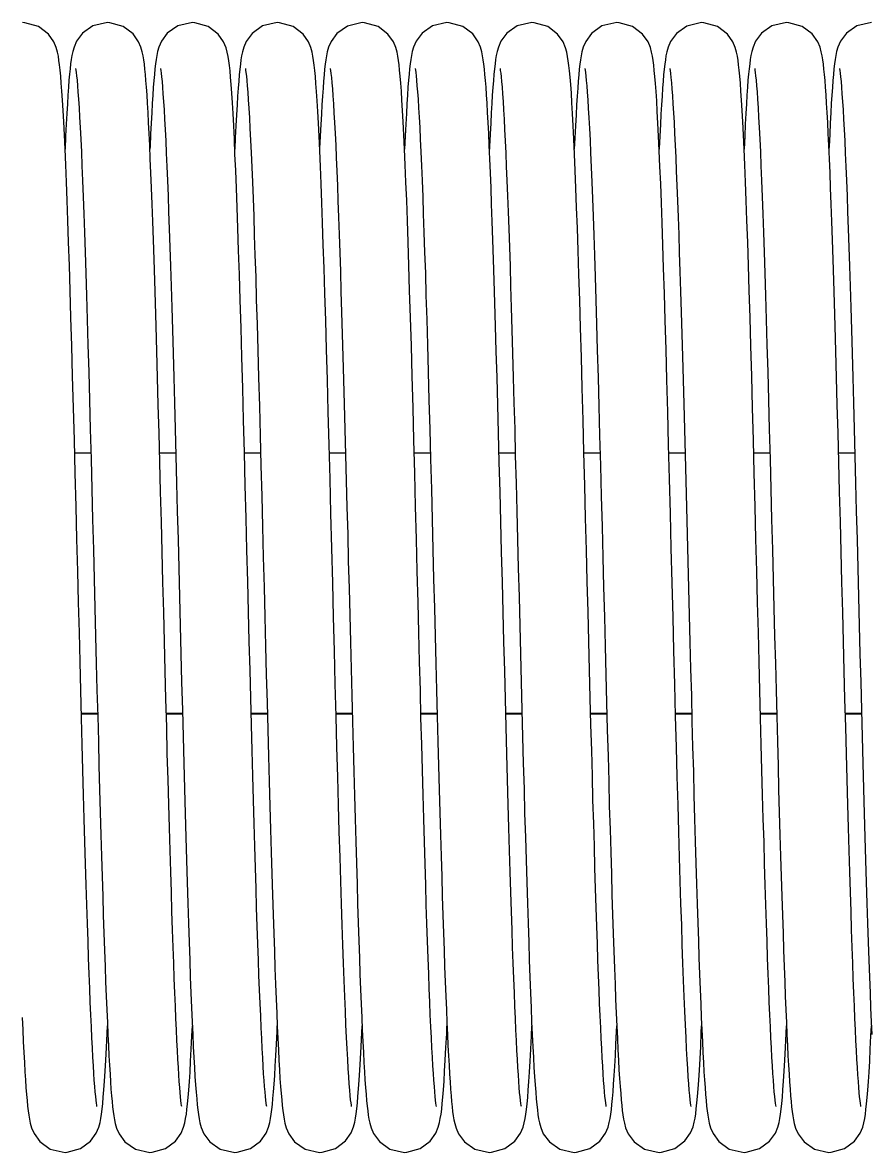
# Model space of a CAD drawing. Header units: millimetres. Extents: x 21899 to 38731, y -5425 to 3612.
# Drawn here: x 31628.3 to 31708.3, y 3128.8 to 3235.3 of the extents above; entities that cross this region are included whole.
import ezdxf

# ---------------------------------------------------------------- set-up
doc = ezdxf.new("R2010")
doc.units = ezdxf.units.MM

msp = doc.modelspace()

# ---------------------------------------------------------------- linework, layer by layer
at = {"color": 7, "linetype": 'Continuous'}
for p, q in [((31633.25, 3194.69), (31634.78, 3194.69)), ((31641.25, 3194.69), (31642.78, 3194.69)), ((31649.25, 3194.69), (31650.78, 3194.69)), ((31657.25, 3194.69), (31658.78, 3194.69)), ((31665.25, 3194.69), (31666.78, 3194.69)), ((31673.25, 3194.69), (31674.78, 3194.69)), ((31681.25, 3194.69), (31682.78, 3194.69)), ((31689.25, 3194.69), (31690.78, 3194.69)), ((31697.25, 3194.69), (31698.78, 3194.69)), ((31705.25, 3194.69), (31706.78, 3194.69)), ((31633.88, 3170.08), (31635.41, 3170.08)), ((31641.88, 3170.08), (31643.41, 3170.08)), ((31649.88, 3170.08), (31651.41, 3170.08)), ((31657.88, 3170.08), (31659.41, 3170.08)), ((31665.88, 3170.08), (31667.41, 3170.08)), ((31673.88, 3170.08), (31675.41, 3170.08)), ((31681.88, 3170.08), (31683.41, 3170.08)), ((31689.88, 3170.08), (31691.41, 3170.08)), ((31697.88, 3170.08), (31699.41, 3170.08)), ((31705.88, 3170.08), (31707.41, 3170.08))]:
    msp.add_line(p, q, dxfattribs=at)
at = {"color": 9, "linetype": 'Continuous'}
for p, q in [((31633.88, 3170.15), (31635.41, 3170.15)), ((31641.88, 3170.15), (31643.41, 3170.15)), ((31649.88, 3170.15), (31651.41, 3170.15)), ((31657.88, 3170.15), (31659.41, 3170.15)), ((31665.88, 3170.15), (31667.41, 3170.15)), ((31673.88, 3170.15), (31675.41, 3170.15)), ((31681.88, 3170.15), (31683.41, 3170.15)), ((31689.88, 3170.15), (31691.41, 3170.15)), ((31697.88, 3170.15), (31699.41, 3170.15)), ((31705.88, 3170.15), (31707.41, 3170.15))]:
    msp.add_line(p, q, dxfattribs=at)
at = {"color": 7, "linetype": 'Continuous'}
for points in [[(31631.99, 3229.55), (31631.93, 3230.21), (31631.88, 3230.77), (31631.83, 3231.26), (31631.77, 3231.69), (31631.71, 3232.08), (31631.63, 3232.47), (31631.51, 3232.9), (31631.29, 3233.43), (31630.78, 3234.16), (31629.84, 3234.87), (31628.56, 3235.24), (31628.34, 3235.25)], [(31636.34, 3235.25), (31634.97, 3234.94), (31633.99, 3234.25), (31633.43, 3233.51), (31633.19, 3232.94), (31633.07, 3232.52), (31632.99, 3232.15), (31632.93, 3231.78), (31632.87, 3231.36), (31632.82, 3230.9), (31632.77, 3230.39), (31632.71, 3229.81), (31632.66, 3229.15)], [(31640.02, 3229.15), (31639.97, 3229.79), (31639.92, 3230.36), (31639.87, 3230.87), (31639.82, 3231.33), (31639.76, 3231.73), (31639.7, 3232.12), (31639.62, 3232.5), (31639.5, 3232.92), (31639.28, 3233.45), (31638.77, 3234.18), (31637.83, 3234.88), (31636.55, 3235.24), (31636.34, 3235.25)], [(31644.34, 3235.25), (31642.96, 3234.93), (31641.98, 3234.24), (31641.43, 3233.5), (31641.19, 3232.94), (31641.06, 3232.52), (31640.99, 3232.14), (31640.92, 3231.76), (31640.87, 3231.35), (31640.81, 3230.89), (31640.76, 3230.37), (31640.71, 3229.79), (31640.66, 3229.14)], [(31651.35, 3133.08), (31651.33, 3133.18), (31651.3, 3133.38), (31651.27, 3133.66), (31651.23, 3134.02), (31651.19, 3134.45), (31651.15, 3134.95), (31651.1, 3135.52), (31651.06, 3136.16), (31651.02, 3136.88), (31650.97, 3137.67), (31650.92, 3138.53), (31650.88, 3139.48), (31650.83, 3140.5), (31650.78, 3141.61), (31650.73, 3142.79), (31650.68, 3144.07), (31650.62, 3145.43), (31650.57, 3146.88), (31650.52, 3148.42), (31650.46, 3150.07), (31650.4, 3151.81), (31650.35, 3153.64), (31650.29, 3155.58), (31650.23, 3157.61), (31650.17, 3159.74), (31650.1, 3161.95), (31650.04, 3164.24), (31649.98, 3166.62), (31649.91, 3169.07), (31649.84, 3171.6), (31649.78, 3174.22), (31649.71, 3176.91), (31649.64, 3179.7), (31649.56, 3182.56), (31649.49, 3185.51), (31649.41, 3188.53), (31649.33, 3191.61), (31649.25, 3194.71), (31649.17, 3197.78), (31649.09, 3200.79), (31649.01, 3203.7), (31648.93, 3206.47), (31648.85, 3209.08), (31648.77, 3211.52), (31648.7, 3213.78), (31648.63, 3215.88), (31648.56, 3217.83), (31648.49, 3219.64), (31648.43, 3221.31), (31648.36, 3222.85), (31648.3, 3224.25), (31648.24, 3225.52), (31648.18, 3226.67), (31648.12, 3227.69), (31648.06, 3228.6), (31648, 3229.4), (31647.94, 3230.1), (31647.89, 3230.7), (31647.83, 3231.21), (31647.77, 3231.66), (31647.71, 3232.06), (31647.63, 3232.45), (31647.52, 3232.88), (31647.29, 3233.43), (31646.77, 3234.17), (31645.83, 3234.88), (31644.56, 3235.24), (31644.34, 3235.25)], [(31652.34, 3235.25), (31650.95, 3234.93), (31649.97, 3234.23), (31649.42, 3233.48), (31649.18, 3232.92), (31649.06, 3232.5), (31648.98, 3232.13), (31648.92, 3231.75), (31648.87, 3231.33), (31648.81, 3230.86), (31648.76, 3230.33), (31648.71, 3229.74), (31648.66, 3229.07)], [(31655.99, 3229.51), (31655.94, 3230.18), (31655.88, 3230.75), (31655.83, 3231.25), (31655.77, 3231.68), (31655.71, 3232.08), (31655.63, 3232.46), (31655.51, 3232.9), (31655.29, 3233.44), (31654.77, 3234.17), (31653.83, 3234.88), (31652.56, 3235.24), (31652.34, 3235.25)], [(31660.34, 3235.25), (31658.95, 3234.92), (31657.97, 3234.23), (31657.42, 3233.48), (31657.18, 3232.92), (31657.06, 3232.5), (31656.98, 3232.12), (31656.92, 3231.74), (31656.86, 3231.32), (31656.81, 3230.85), (31656.76, 3230.32), (31656.71, 3229.73), (31656.66, 3229.07)], [(31663.99, 3229.55), (31663.93, 3230.21), (31663.88, 3230.77), (31663.83, 3231.26), (31663.77, 3231.69), (31663.71, 3232.08), (31663.63, 3232.47), (31663.51, 3232.9), (31663.29, 3233.43), (31662.78, 3234.16), (31661.84, 3234.87), (31660.56, 3235.24), (31660.34, 3235.25)], [(31668.34, 3235.25), (31666.97, 3234.94), (31665.99, 3234.25), (31665.43, 3233.51), (31665.19, 3232.94), (31665.07, 3232.52), (31664.99, 3232.15), (31664.93, 3231.78), (31664.87, 3231.36), (31664.82, 3230.9), (31664.77, 3230.39), (31664.71, 3229.81), (31664.66, 3229.15)], [(31672.02, 3229.15), (31671.97, 3229.79), (31671.92, 3230.36), (31671.87, 3230.87), (31671.82, 3231.33), (31671.76, 3231.73), (31671.7, 3232.12), (31671.62, 3232.5), (31671.5, 3232.92), (31671.28, 3233.45), (31670.77, 3234.18), (31669.83, 3234.88), (31668.55, 3235.24), (31668.34, 3235.25)], [(31676.34, 3235.25), (31674.96, 3234.93), (31673.98, 3234.24), (31673.43, 3233.5), (31673.19, 3232.94), (31673.06, 3232.52), (31672.99, 3232.14), (31672.92, 3231.76), (31672.87, 3231.35), (31672.81, 3230.89), (31672.76, 3230.37), (31672.71, 3229.79), (31672.66, 3229.14)], [(31683.35, 3133.08), (31683.33, 3133.18), (31683.3, 3133.38), (31683.27, 3133.66), (31683.23, 3134.02), (31683.19, 3134.45), (31683.15, 3134.95), (31683.1, 3135.52), (31683.06, 3136.16), (31683.02, 3136.88), (31682.97, 3137.67), (31682.92, 3138.53), (31682.88, 3139.48), (31682.83, 3140.5), (31682.78, 3141.61), (31682.73, 3142.79), (31682.68, 3144.07), (31682.62, 3145.43), (31682.57, 3146.88), (31682.52, 3148.42), (31682.46, 3150.07), (31682.4, 3151.81), (31682.35, 3153.64), (31682.29, 3155.58), (31682.23, 3157.61), (31682.17, 3159.74), (31682.1, 3161.95), (31682.04, 3164.24), (31681.98, 3166.62), (31681.91, 3169.07), (31681.84, 3171.6), (31681.78, 3174.22), (31681.71, 3176.91), (31681.64, 3179.7), (31681.56, 3182.56), (31681.49, 3185.51), (31681.41, 3188.53), (31681.33, 3191.61), (31681.25, 3194.71), (31681.17, 3197.78), (31681.09, 3200.79), (31681.01, 3203.7), (31680.93, 3206.47), (31680.85, 3209.08), (31680.77, 3211.52), (31680.7, 3213.78), (31680.63, 3215.88), (31680.56, 3217.83), (31680.49, 3219.64), (31680.43, 3221.31), (31680.36, 3222.85), (31680.3, 3224.25), (31680.24, 3225.52), (31680.18, 3226.67), (31680.12, 3227.69), (31680.06, 3228.6), (31680, 3229.4), (31679.94, 3230.1), (31679.89, 3230.7), (31679.83, 3231.21), (31679.77, 3231.66), (31679.71, 3232.06), (31679.63, 3232.45), (31679.52, 3232.88), (31679.29, 3233.43), (31678.77, 3234.17), (31677.83, 3234.88), (31676.56, 3235.24), (31676.34, 3235.25)], [(31684.34, 3235.25), (31682.95, 3234.93), (31681.97, 3234.23), (31681.42, 3233.48), (31681.18, 3232.92), (31681.06, 3232.5), (31680.98, 3232.13), (31680.92, 3231.75), (31680.87, 3231.33), (31680.81, 3230.86), (31680.76, 3230.33), (31680.71, 3229.74), (31680.66, 3229.07)], [(31687.99, 3229.51), (31687.94, 3230.18), (31687.88, 3230.75), (31687.83, 3231.25), (31687.77, 3231.68), (31687.71, 3232.08), (31687.63, 3232.46), (31687.51, 3232.9), (31687.29, 3233.44), (31686.77, 3234.17), (31685.83, 3234.88), (31684.56, 3235.24), (31684.34, 3235.25)], [(31692.34, 3235.25), (31690.95, 3234.92), (31689.97, 3234.23), (31689.42, 3233.48), (31689.18, 3232.92), (31689.06, 3232.5), (31688.98, 3232.12), (31688.92, 3231.74), (31688.86, 3231.32), (31688.81, 3230.85), (31688.76, 3230.32), (31688.71, 3229.73), (31688.66, 3229.07)], [(31695.99, 3229.55), (31695.93, 3230.21), (31695.88, 3230.77), (31695.83, 3231.26), (31695.77, 3231.69), (31695.71, 3232.08), (31695.63, 3232.47), (31695.51, 3232.9), (31695.29, 3233.43), (31694.78, 3234.16), (31693.84, 3234.87), (31692.56, 3235.24), (31692.34, 3235.25)], [(31700.34, 3235.25), (31698.97, 3234.94), (31697.99, 3234.25), (31697.43, 3233.51), (31697.19, 3232.94), (31697.07, 3232.52), (31696.99, 3232.15), (31696.93, 3231.78), (31696.87, 3231.36), (31696.82, 3230.9), (31696.77, 3230.39), (31696.71, 3229.81), (31696.66, 3229.15)], [(31704.02, 3229.15), (31703.97, 3229.79), (31703.92, 3230.36), (31703.87, 3230.87), (31703.82, 3231.33), (31703.76, 3231.73), (31703.7, 3232.12), (31703.62, 3232.5), (31703.5, 3232.92), (31703.28, 3233.45), (31702.77, 3234.18), (31701.83, 3234.88), (31700.55, 3235.24), (31700.34, 3235.25)], [(31708.34, 3235.25), (31706.96, 3234.93), (31705.98, 3234.24), (31705.43, 3233.5), (31705.19, 3232.94), (31705.06, 3232.52), (31704.99, 3232.14), (31704.92, 3231.76), (31704.87, 3231.35), (31704.81, 3230.89), (31704.76, 3230.37), (31704.71, 3229.79), (31704.66, 3229.14)], [(31633.34, 3230.91), (31633.34, 3230.91), (31633.36, 3230.78), (31633.39, 3230.54), (31633.43, 3230.22), (31633.47, 3229.81), (31633.51, 3229.3), (31633.56, 3228.71), (31633.61, 3228.02), (31633.66, 3227.23), (31633.71, 3226.34), (31633.77, 3225.35), (31633.82, 3224.26), (31633.88, 3223.06), (31633.93, 3221.76), (31633.99, 3220.35), (31634.05, 3218.83), (31634.11, 3217.21), (31634.17, 3215.47), (31634.23, 3213.62), (31634.3, 3211.64), (31634.36, 3209.52), (31634.43, 3207.27), (31634.5, 3204.86), (31634.57, 3202.32), (31634.64, 3199.67), (31634.72, 3196.92), (31634.79, 3194.11), (31634.87, 3191.26), (31634.94, 3188.4), (31635.01, 3185.57), (31635.08, 3182.79), (31635.15, 3180.07), (31635.22, 3177.41), (31635.29, 3174.83), (31635.35, 3172.31), (31635.42, 3169.87), (31635.48, 3167.49), (31635.54, 3165.19), (31635.6, 3162.95), (31635.66, 3160.79), (31635.72, 3158.7), (31635.78, 3156.69), (31635.84, 3154.75), (31635.9, 3152.89), (31635.95, 3151.12), (31636.01, 3149.42), (31636.06, 3147.81), (31636.12, 3146.28), (31636.17, 3144.83), (31636.22, 3143.47), (31636.28, 3142.19), (31636.33, 3140.98), (31636.38, 3139.86), (31636.43, 3138.82), (31636.48, 3137.85), (31636.53, 3136.96), (31636.58, 3136.14), (31636.63, 3135.39), (31636.67, 3134.71), (31636.72, 3134.09), (31636.77, 3133.54), (31636.82, 3133.04), (31636.87, 3132.6), (31636.93, 3132.2), (31636.99, 3131.83), (31637.07, 3131.46), (31637.19, 3131.05), (31637.43, 3130.49), (31637.99, 3129.75), (31638.97, 3129.06), (31640.34, 3128.75)], [(31641.34, 3230.92), (31641.34, 3230.9), (31641.36, 3230.74), (31641.4, 3230.48), (31641.44, 3230.13), (31641.48, 3229.69), (31641.53, 3229.15), (31641.57, 3228.53), (31641.62, 3227.82), (31641.67, 3227.03), (31641.72, 3226.14), (31641.77, 3225.16), (31641.83, 3224.1), (31641.88, 3222.94), (31641.93, 3221.69), (31641.99, 3220.35), (31642.05, 3218.93), (31642.1, 3217.41), (31642.16, 3215.8), (31642.22, 3214.09), (31642.28, 3212.29), (31642.34, 3210.39), (31642.4, 3208.39), (31642.46, 3206.29), (31642.52, 3204.09), (31642.59, 3201.8), (31642.65, 3199.41), (31642.72, 3196.95), (31642.78, 3194.42), (31642.85, 3191.83), (31642.92, 3189.19), (31642.99, 3186.52), (31643.06, 3183.82), (31643.13, 3181.12), (31643.2, 3178.42), (31643.26, 3175.74), (31643.33, 3173.09), (31643.4, 3170.48), (31643.47, 3167.93), (31643.53, 3165.44), (31643.6, 3163.02), (31643.66, 3160.69), (31643.73, 3158.45), (31643.79, 3156.29), (31643.85, 3154.22), (31643.92, 3152.24), (31643.98, 3150.36), (31644.04, 3148.57), (31644.1, 3146.88), (31644.15, 3145.28), (31644.21, 3143.78), (31644.27, 3142.38), (31644.32, 3141.07), (31644.38, 3139.85), (31644.43, 3138.73), (31644.49, 3137.7), (31644.54, 3136.75), (31644.59, 3135.89), (31644.65, 3135.11), (31644.7, 3134.42)], [(31649.34, 3230.92), (31649.34, 3230.91), (31649.36, 3230.77), (31649.39, 3230.54), (31649.43, 3230.21), (31649.47, 3229.79), (31649.52, 3229.28), (31649.56, 3228.68), (31649.61, 3227.98), (31649.66, 3227.18), (31649.72, 3226.28), (31649.77, 3225.28), (31649.82, 3224.18), (31649.88, 3222.96), (31649.94, 3221.63), (31650, 3220.2), (31650.06, 3218.66), (31650.12, 3217), (31650.18, 3215.22), (31650.24, 3213.32), (31650.31, 3211.29), (31650.37, 3209.12), (31650.44, 3206.81), (31650.51, 3204.36), (31650.59, 3201.78), (31650.66, 3199.1), (31650.73, 3196.32), (31650.81, 3193.49), (31650.88, 3190.62), (31650.96, 3187.74), (31651.03, 3184.87), (31651.1, 3182.03), (31651.18, 3179.23), (31651.25, 3176.48), (31651.31, 3173.78), (31651.38, 3171.15), (31651.45, 3168.59), (31651.52, 3166.11), (31651.58, 3163.72), (31651.64, 3161.4), (31651.71, 3159.18), (31651.77, 3157.04), (31651.83, 3155), (31651.89, 3153.04), (31651.95, 3151.18), (31652.01, 3149.4), (31652.07, 3147.72), (31652.12, 3146.12), (31652.18, 3144.62), (31652.23, 3143.2), (31652.29, 3141.88), (31652.34, 3140.64), (31652.4, 3139.48), (31652.45, 3138.42), (31652.5, 3137.43), (31652.55, 3136.53), (31652.6, 3135.71), (31652.66, 3134.97)], [(31657.34, 3230.92), (31657.34, 3230.9), (31657.37, 3230.73), (31657.4, 3230.45), (31657.44, 3230.07), (31657.49, 3229.58), (31657.54, 3229.01), (31657.59, 3228.34), (31657.64, 3227.59), (31657.69, 3226.75), (31657.74, 3225.82), (31657.79, 3224.81), (31657.85, 3223.71), (31657.9, 3222.52), (31657.95, 3221.25), (31658.01, 3219.89), (31658.06, 3218.45), (31658.12, 3216.91), (31658.18, 3215.29), (31658.23, 3213.58), (31658.29, 3211.79), (31658.35, 3209.91), (31658.41, 3207.94), (31658.47, 3205.89), (31658.53, 3203.76), (31658.59, 3201.56), (31658.66, 3199.27), (31658.72, 3196.92), (31658.78, 3194.52), (31658.85, 3192.06), (31658.91, 3189.56), (31658.98, 3187.04), (31659.04, 3184.49), (31659.11, 3181.94), (31659.17, 3179.38), (31659.24, 3176.84), (31659.3, 3174.32), (31659.37, 3171.83), (31659.43, 3169.38), (31659.49, 3166.99), (31659.56, 3164.65), (31659.62, 3162.38), (31659.68, 3160.19), (31659.74, 3158.07), (31659.8, 3156.03), (31659.86, 3154.07), (31659.92, 3152.19), (31659.97, 3150.4), (31660.03, 3148.69), (31660.09, 3147.08), (31660.14, 3145.55), (31660.2, 3144.1), (31660.25, 3142.75), (31660.31, 3141.48), (31660.36, 3140.29), (31660.41, 3139.19), (31660.46, 3138.17), (31660.51, 3137.23), (31660.56, 3136.36), (31660.61, 3135.58), (31660.66, 3134.86)], [(31665.34, 3230.91), (31665.34, 3230.91), (31665.36, 3230.78), (31665.39, 3230.54), (31665.43, 3230.22), (31665.47, 3229.81), (31665.51, 3229.3), (31665.56, 3228.71), (31665.61, 3228.02), (31665.66, 3227.23), (31665.71, 3226.34), (31665.77, 3225.35), (31665.82, 3224.26), (31665.88, 3223.06), (31665.93, 3221.76), (31665.99, 3220.35), (31666.05, 3218.83), (31666.11, 3217.21), (31666.17, 3215.47), (31666.23, 3213.62), (31666.3, 3211.64), (31666.36, 3209.52), (31666.43, 3207.27), (31666.5, 3204.86), (31666.57, 3202.32), (31666.64, 3199.67), (31666.72, 3196.92), (31666.79, 3194.11), (31666.87, 3191.26), (31666.94, 3188.4), (31667.01, 3185.57), (31667.08, 3182.79), (31667.15, 3180.07), (31667.22, 3177.41), (31667.29, 3174.83), (31667.35, 3172.31), (31667.42, 3169.87), (31667.48, 3167.49), (31667.54, 3165.19), (31667.6, 3162.95), (31667.66, 3160.79), (31667.72, 3158.7), (31667.78, 3156.69), (31667.84, 3154.75), (31667.9, 3152.89), (31667.95, 3151.12), (31668.01, 3149.42), (31668.06, 3147.81), (31668.12, 3146.28), (31668.17, 3144.83), (31668.22, 3143.47), (31668.28, 3142.19), (31668.33, 3140.98), (31668.38, 3139.86), (31668.43, 3138.82), (31668.48, 3137.85), (31668.53, 3136.96), (31668.58, 3136.14), (31668.63, 3135.39), (31668.67, 3134.71), (31668.72, 3134.09), (31668.77, 3133.54), (31668.82, 3133.04), (31668.87, 3132.6), (31668.93, 3132.2), (31668.99, 3131.83), (31669.07, 3131.46), (31669.19, 3131.05), (31669.43, 3130.49), (31669.99, 3129.75), (31670.97, 3129.06), (31672.34, 3128.75)], [(31673.34, 3230.92), (31673.34, 3230.9), (31673.36, 3230.74), (31673.4, 3230.48), (31673.44, 3230.13), (31673.48, 3229.69), (31673.53, 3229.15), (31673.57, 3228.53), (31673.62, 3227.82), (31673.67, 3227.03), (31673.72, 3226.14), (31673.77, 3225.16), (31673.83, 3224.1), (31673.88, 3222.94), (31673.93, 3221.69), (31673.99, 3220.35), (31674.05, 3218.93), (31674.1, 3217.41), (31674.16, 3215.8), (31674.22, 3214.09), (31674.28, 3212.29), (31674.34, 3210.39), (31674.4, 3208.39), (31674.46, 3206.29), (31674.52, 3204.09), (31674.59, 3201.8), (31674.65, 3199.41), (31674.72, 3196.95), (31674.78, 3194.42), (31674.85, 3191.83), (31674.92, 3189.19), (31674.99, 3186.52), (31675.06, 3183.82), (31675.13, 3181.12), (31675.2, 3178.42), (31675.26, 3175.74), (31675.33, 3173.09), (31675.4, 3170.48), (31675.47, 3167.93), (31675.53, 3165.44), (31675.6, 3163.02), (31675.66, 3160.69), (31675.73, 3158.45), (31675.79, 3156.29), (31675.85, 3154.22), (31675.92, 3152.24), (31675.98, 3150.36), (31676.04, 3148.57), (31676.1, 3146.88), (31676.15, 3145.28), (31676.21, 3143.78), (31676.27, 3142.38), (31676.32, 3141.07), (31676.38, 3139.85), (31676.43, 3138.73), (31676.49, 3137.7), (31676.54, 3136.75), (31676.59, 3135.89), (31676.65, 3135.11), (31676.7, 3134.42)], [(31681.34, 3230.92), (31681.34, 3230.91), (31681.36, 3230.77), (31681.39, 3230.54), (31681.43, 3230.21), (31681.47, 3229.79), (31681.52, 3229.28), (31681.56, 3228.68), (31681.61, 3227.98), (31681.66, 3227.18), (31681.72, 3226.28), (31681.77, 3225.28), (31681.82, 3224.18), (31681.88, 3222.96), (31681.94, 3221.63), (31682, 3220.2), (31682.06, 3218.66), (31682.12, 3217), (31682.18, 3215.22), (31682.24, 3213.32), (31682.31, 3211.29), (31682.37, 3209.12), (31682.44, 3206.81), (31682.51, 3204.36), (31682.59, 3201.78), (31682.66, 3199.1), (31682.73, 3196.32), (31682.81, 3193.49), (31682.88, 3190.62), (31682.96, 3187.74), (31683.03, 3184.87), (31683.1, 3182.03), (31683.18, 3179.23), (31683.25, 3176.48), (31683.31, 3173.78), (31683.38, 3171.15), (31683.45, 3168.59), (31683.52, 3166.11), (31683.58, 3163.72), (31683.64, 3161.4), (31683.71, 3159.18), (31683.77, 3157.04), (31683.83, 3155), (31683.89, 3153.04), (31683.95, 3151.18), (31684.01, 3149.4), (31684.07, 3147.72), (31684.12, 3146.12), (31684.18, 3144.62), (31684.23, 3143.2), (31684.29, 3141.88), (31684.34, 3140.64), (31684.4, 3139.48), (31684.45, 3138.42), (31684.5, 3137.43), (31684.55, 3136.53), (31684.6, 3135.71), (31684.66, 3134.97)], [(31689.34, 3230.92), (31689.34, 3230.9), (31689.37, 3230.73), (31689.4, 3230.45), (31689.44, 3230.07), (31689.49, 3229.58), (31689.54, 3229.01), (31689.59, 3228.34), (31689.64, 3227.59), (31689.69, 3226.75), (31689.74, 3225.82), (31689.79, 3224.81), (31689.85, 3223.71), (31689.9, 3222.52), (31689.95, 3221.25), (31690.01, 3219.89), (31690.06, 3218.45), (31690.12, 3216.91), (31690.18, 3215.29), (31690.23, 3213.58), (31690.29, 3211.79), (31690.35, 3209.91), (31690.41, 3207.94), (31690.47, 3205.89), (31690.53, 3203.76), (31690.59, 3201.56), (31690.66, 3199.27), (31690.72, 3196.92), (31690.78, 3194.52), (31690.85, 3192.06), (31690.91, 3189.56), (31690.98, 3187.04), (31691.04, 3184.49), (31691.11, 3181.94), (31691.17, 3179.38), (31691.24, 3176.84), (31691.3, 3174.32), (31691.37, 3171.83), (31691.43, 3169.38), (31691.49, 3166.99), (31691.56, 3164.65), (31691.62, 3162.38), (31691.68, 3160.19), (31691.74, 3158.07), (31691.8, 3156.03), (31691.86, 3154.07), (31691.92, 3152.19), (31691.97, 3150.4), (31692.03, 3148.69), (31692.09, 3147.08), (31692.14, 3145.55), (31692.2, 3144.1), (31692.25, 3142.75), (31692.31, 3141.48), (31692.36, 3140.29), (31692.41, 3139.19), (31692.46, 3138.17), (31692.51, 3137.23), (31692.56, 3136.36), (31692.61, 3135.58), (31692.66, 3134.86)], [(31697.34, 3230.91), (31697.34, 3230.91), (31697.36, 3230.78), (31697.39, 3230.54), (31697.43, 3230.22), (31697.47, 3229.81), (31697.51, 3229.3), (31697.56, 3228.71), (31697.61, 3228.02), (31697.66, 3227.23), (31697.71, 3226.34), (31697.77, 3225.35), (31697.82, 3224.26), (31697.88, 3223.06), (31697.93, 3221.76), (31697.99, 3220.35), (31698.05, 3218.83), (31698.11, 3217.21), (31698.17, 3215.47), (31698.23, 3213.62), (31698.3, 3211.64), (31698.36, 3209.52), (31698.43, 3207.27), (31698.5, 3204.86), (31698.57, 3202.32), (31698.64, 3199.67), (31698.72, 3196.92), (31698.79, 3194.11), (31698.87, 3191.26), (31698.94, 3188.4), (31699.01, 3185.57), (31699.08, 3182.79), (31699.15, 3180.07), (31699.22, 3177.41), (31699.29, 3174.83), (31699.35, 3172.31), (31699.42, 3169.87), (31699.48, 3167.49), (31699.54, 3165.19), (31699.6, 3162.95), (31699.66, 3160.79), (31699.72, 3158.7), (31699.78, 3156.69), (31699.84, 3154.75), (31699.9, 3152.89), (31699.95, 3151.12), (31700.01, 3149.42), (31700.06, 3147.81), (31700.12, 3146.28), (31700.17, 3144.83), (31700.22, 3143.47), (31700.28, 3142.19), (31700.33, 3140.98), (31700.38, 3139.86), (31700.43, 3138.82), (31700.48, 3137.85), (31700.53, 3136.96), (31700.58, 3136.14), (31700.63, 3135.39), (31700.67, 3134.71), (31700.72, 3134.09), (31700.77, 3133.54), (31700.82, 3133.04), (31700.87, 3132.6), (31700.93, 3132.2), (31700.99, 3131.83), (31701.07, 3131.46), (31701.19, 3131.05), (31701.43, 3130.49), (31701.99, 3129.75), (31702.97, 3129.06), (31704.34, 3128.75)], [(31705.34, 3230.92), (31705.34, 3230.9), (31705.36, 3230.74), (31705.4, 3230.48), (31705.44, 3230.13), (31705.48, 3229.69), (31705.53, 3229.15), (31705.57, 3228.53), (31705.62, 3227.82), (31705.67, 3227.03), (31705.72, 3226.14), (31705.77, 3225.16), (31705.83, 3224.1), (31705.88, 3222.94), (31705.93, 3221.69), (31705.99, 3220.35), (31706.05, 3218.93), (31706.1, 3217.41), (31706.16, 3215.8), (31706.22, 3214.09), (31706.28, 3212.29), (31706.34, 3210.39), (31706.4, 3208.39), (31706.46, 3206.29), (31706.52, 3204.09), (31706.59, 3201.8), (31706.65, 3199.41), (31706.72, 3196.95), (31706.78, 3194.42), (31706.85, 3191.83), (31706.92, 3189.19), (31706.99, 3186.52), (31707.06, 3183.82), (31707.13, 3181.12), (31707.2, 3178.42), (31707.26, 3175.74), (31707.33, 3173.09), (31707.4, 3170.48), (31707.47, 3167.93), (31707.53, 3165.44), (31707.6, 3163.02), (31707.66, 3160.69), (31707.73, 3158.45), (31707.79, 3156.29), (31707.85, 3154.22), (31707.92, 3152.24), (31707.98, 3150.36), (31708.04, 3148.57), (31708.1, 3146.88), (31708.15, 3145.28), (31708.21, 3143.78), (31708.27, 3142.38), (31708.32, 3141.07), (31708.38, 3139.85)], [(31635.35, 3133.08), (31635.33, 3133.19), (31635.3, 3133.39), (31635.27, 3133.67), (31635.23, 3134.03), (31635.19, 3134.47), (31635.15, 3134.97), (31635.1, 3135.55), (31635.06, 3136.2), (31635.01, 3136.92), (31634.97, 3137.72), (31634.92, 3138.6), (31634.87, 3139.55), (31634.82, 3140.59), (31634.77, 3141.71), (31634.72, 3142.91), (31634.67, 3144.21), (31634.62, 3145.59), (31634.56, 3147.07), (31634.51, 3148.65), (31634.45, 3150.32), (31634.39, 3152.1), (31634.34, 3153.98), (31634.28, 3155.95), (31634.22, 3158.03), (31634.15, 3160.19), (31634.09, 3162.45), (31634.03, 3164.79), (31633.96, 3167.21), (31633.89, 3169.71), (31633.83, 3172.3), (31633.76, 3174.98), (31633.69, 3177.75), (31633.61, 3180.6), (31633.54, 3183.54), (31633.46, 3186.56), (31633.38, 3189.65), (31633.3, 3192.77), (31633.22, 3195.88), (31633.14, 3198.94), (31633.06, 3201.92), (31632.98, 3204.77), (31632.9, 3207.46), (31632.82, 3209.99), (31632.75, 3212.35), (31632.68, 3214.54), (31632.61, 3216.58), (31632.54, 3218.47), (31632.47, 3220.22), (31632.41, 3221.84), (31632.34, 3223.31), (31632.28, 3224.66), (31632.22, 3225.88), (31632.16, 3226.97), (31632.1, 3227.94), (31632.04, 3228.8), (31631.99, 3229.55)], [(31632.66, 3229.15), (31632.61, 3228.41), (31632.56, 3227.59), (31632.51, 3226.68), (31632.45, 3225.66), (31632.4, 3224.54), (31632.34, 3223.33)], [(31643.35, 3133.07), (31643.33, 3133.18), (31643.3, 3133.36), (31643.27, 3133.63), (31643.23, 3133.98), (31643.19, 3134.4), (31643.15, 3134.88), (31643.11, 3135.44), (31643.07, 3136.06), (31643.02, 3136.76), (31642.98, 3137.53), (31642.93, 3138.37), (31642.88, 3139.29), (31642.84, 3140.3), (31642.79, 3141.38), (31642.74, 3142.55), (31642.69, 3143.8), (31642.63, 3145.15), (31642.58, 3146.58), (31642.53, 3148.11), (31642.47, 3149.73), (31642.42, 3151.45), (31642.36, 3153.27), (31642.3, 3155.19), (31642.24, 3157.21), (31642.18, 3159.33), (31642.11, 3161.56), (31642.05, 3163.9), (31641.98, 3166.33), (31641.92, 3168.86), (31641.85, 3171.47), (31641.78, 3174.15), (31641.71, 3176.89), (31641.64, 3179.68), (31641.57, 3182.5), (31641.49, 3185.35), (31641.42, 3188.19), (31641.35, 3191.02), (31641.27, 3193.82), (31641.2, 3196.55), (31641.13, 3199.22), (31641.06, 3201.8), (31640.99, 3204.27), (31640.92, 3206.62), (31640.86, 3208.84), (31640.79, 3210.94), (31640.73, 3212.92), (31640.67, 3214.77), (31640.61, 3216.51), (31640.55, 3218.15), (31640.49, 3219.68), (31640.44, 3221.1), (31640.38, 3222.42), (31640.33, 3223.65), (31640.27, 3224.79), (31640.22, 3225.83), (31640.17, 3226.78), (31640.12, 3227.65), (31640.07, 3228.44), (31640.02, 3229.15)], [(31640.66, 3229.14), (31640.61, 3228.42), (31640.56, 3227.62), (31640.51, 3226.74), (31640.46, 3225.77), (31640.41, 3224.72), (31640.35, 3223.58), (31640.34, 3223.33)], [(31659.35, 3133.08), (31659.33, 3133.2), (31659.3, 3133.41), (31659.26, 3133.72), (31659.22, 3134.12), (31659.18, 3134.61), (31659.13, 3135.2), (31659.08, 3135.88), (31659.03, 3136.65), (31658.98, 3137.52), (31658.93, 3138.5), (31658.87, 3139.58), (31658.82, 3140.76), (31658.76, 3142.05), (31658.7, 3143.45), (31658.64, 3144.96), (31658.58, 3146.58), (31658.52, 3148.33), (31658.46, 3150.2), (31658.39, 3152.19), (31658.33, 3154.32), (31658.26, 3156.58), (31658.19, 3158.97), (31658.12, 3161.5), (31658.04, 3164.16), (31657.97, 3166.95), (31657.89, 3169.87), (31657.81, 3172.9), (31657.73, 3176.02), (31657.65, 3179.2), (31657.57, 3182.44), (31657.48, 3185.71), (31657.4, 3188.99), (31657.32, 3192.24), (31657.23, 3195.45), (31657.15, 3198.57), (31657.07, 3201.58), (31656.99, 3204.45), (31656.91, 3207.17), (31656.83, 3209.72), (31656.76, 3212.1), (31656.68, 3214.31), (31656.61, 3216.36), (31656.55, 3218.27), (31656.48, 3220.04), (31656.41, 3221.67), (31656.35, 3223.16), (31656.29, 3224.53), (31656.22, 3225.76), (31656.16, 3226.87), (31656.11, 3227.86), (31656.05, 3228.74), (31655.99, 3229.51)], [(31667.35, 3133.08), (31667.33, 3133.19), (31667.3, 3133.39), (31667.27, 3133.67), (31667.23, 3134.03), (31667.19, 3134.47), (31667.15, 3134.97), (31667.1, 3135.55), (31667.06, 3136.2), (31667.01, 3136.92), (31666.97, 3137.72), (31666.92, 3138.6), (31666.87, 3139.55), (31666.82, 3140.59), (31666.77, 3141.71), (31666.72, 3142.91), (31666.67, 3144.21), (31666.62, 3145.59), (31666.56, 3147.07), (31666.51, 3148.65), (31666.45, 3150.32), (31666.39, 3152.1), (31666.34, 3153.98), (31666.28, 3155.95), (31666.22, 3158.03), (31666.15, 3160.19), (31666.09, 3162.45), (31666.03, 3164.79), (31665.96, 3167.21), (31665.89, 3169.71), (31665.83, 3172.3), (31665.76, 3174.98), (31665.69, 3177.75), (31665.61, 3180.6), (31665.54, 3183.54), (31665.46, 3186.56), (31665.38, 3189.65), (31665.3, 3192.77), (31665.22, 3195.88), (31665.14, 3198.94), (31665.06, 3201.92), (31664.98, 3204.77), (31664.9, 3207.46), (31664.82, 3209.99), (31664.75, 3212.35), (31664.68, 3214.54), (31664.61, 3216.58), (31664.54, 3218.47), (31664.47, 3220.22), (31664.41, 3221.84), (31664.34, 3223.31), (31664.28, 3224.66), (31664.22, 3225.88), (31664.16, 3226.97), (31664.1, 3227.94), (31664.04, 3228.8), (31663.99, 3229.55)], [(31664.66, 3229.15), (31664.61, 3228.41), (31664.56, 3227.59), (31664.51, 3226.68), (31664.45, 3225.66), (31664.4, 3224.54), (31664.34, 3223.33)], [(31675.35, 3133.07), (31675.33, 3133.18), (31675.3, 3133.36), (31675.27, 3133.63), (31675.23, 3133.98), (31675.19, 3134.4), (31675.15, 3134.88), (31675.11, 3135.44), (31675.07, 3136.06), (31675.02, 3136.76), (31674.98, 3137.53), (31674.93, 3138.37), (31674.88, 3139.29), (31674.84, 3140.3), (31674.79, 3141.38), (31674.74, 3142.55), (31674.69, 3143.8), (31674.63, 3145.15), (31674.58, 3146.58), (31674.53, 3148.11), (31674.47, 3149.73), (31674.42, 3151.45), (31674.36, 3153.27), (31674.3, 3155.19), (31674.24, 3157.21), (31674.18, 3159.33), (31674.11, 3161.56), (31674.05, 3163.9), (31673.98, 3166.33), (31673.92, 3168.86), (31673.85, 3171.47), (31673.78, 3174.15), (31673.71, 3176.89), (31673.64, 3179.68), (31673.57, 3182.5), (31673.49, 3185.35), (31673.42, 3188.19), (31673.35, 3191.02), (31673.27, 3193.82), (31673.2, 3196.55), (31673.13, 3199.22), (31673.06, 3201.8), (31672.99, 3204.27), (31672.92, 3206.62), (31672.86, 3208.84), (31672.79, 3210.94), (31672.73, 3212.92), (31672.67, 3214.77), (31672.61, 3216.51), (31672.55, 3218.15), (31672.49, 3219.68), (31672.44, 3221.1), (31672.38, 3222.42), (31672.33, 3223.65), (31672.27, 3224.79), (31672.22, 3225.83), (31672.17, 3226.78), (31672.12, 3227.65), (31672.07, 3228.44), (31672.02, 3229.15)], [(31672.66, 3229.14), (31672.61, 3228.42), (31672.56, 3227.62), (31672.51, 3226.74), (31672.46, 3225.77), (31672.41, 3224.72), (31672.35, 3223.58), (31672.34, 3223.33)], [(31691.35, 3133.08), (31691.33, 3133.2), (31691.3, 3133.41), (31691.26, 3133.72), (31691.22, 3134.12), (31691.18, 3134.61), (31691.13, 3135.2), (31691.08, 3135.88), (31691.03, 3136.65), (31690.98, 3137.52), (31690.93, 3138.5), (31690.87, 3139.58), (31690.82, 3140.76), (31690.76, 3142.05), (31690.7, 3143.45), (31690.64, 3144.96), (31690.58, 3146.58), (31690.52, 3148.33), (31690.46, 3150.2), (31690.39, 3152.19), (31690.33, 3154.32), (31690.26, 3156.58), (31690.19, 3158.97), (31690.12, 3161.5), (31690.04, 3164.16), (31689.97, 3166.95), (31689.89, 3169.87), (31689.81, 3172.9), (31689.73, 3176.02), (31689.65, 3179.2), (31689.57, 3182.44), (31689.48, 3185.71), (31689.4, 3188.99), (31689.32, 3192.24), (31689.23, 3195.45), (31689.15, 3198.57), (31689.07, 3201.58), (31688.99, 3204.45), (31688.91, 3207.17), (31688.83, 3209.72), (31688.76, 3212.1), (31688.68, 3214.31), (31688.61, 3216.36), (31688.55, 3218.27), (31688.48, 3220.04), (31688.41, 3221.67), (31688.35, 3223.16), (31688.29, 3224.53), (31688.22, 3225.76), (31688.16, 3226.87), (31688.11, 3227.86), (31688.05, 3228.74), (31687.99, 3229.51)], [(31699.35, 3133.08), (31699.33, 3133.19), (31699.3, 3133.39), (31699.27, 3133.67), (31699.23, 3134.03), (31699.19, 3134.47), (31699.15, 3134.97), (31699.1, 3135.55), (31699.06, 3136.2), (31699.01, 3136.92), (31698.97, 3137.72), (31698.92, 3138.6), (31698.87, 3139.55), (31698.82, 3140.59), (31698.77, 3141.71), (31698.72, 3142.91), (31698.67, 3144.21), (31698.62, 3145.59), (31698.56, 3147.07), (31698.51, 3148.65), (31698.45, 3150.32), (31698.39, 3152.1), (31698.34, 3153.98), (31698.28, 3155.95), (31698.22, 3158.03), (31698.15, 3160.19), (31698.09, 3162.45), (31698.03, 3164.79), (31697.96, 3167.21), (31697.89, 3169.71), (31697.83, 3172.3), (31697.76, 3174.98), (31697.69, 3177.75), (31697.61, 3180.6), (31697.54, 3183.54), (31697.46, 3186.56), (31697.38, 3189.65), (31697.3, 3192.77), (31697.22, 3195.88), (31697.14, 3198.94), (31697.06, 3201.92), (31696.98, 3204.77), (31696.9, 3207.46), (31696.82, 3209.99), (31696.75, 3212.35), (31696.68, 3214.54), (31696.61, 3216.58), (31696.54, 3218.47), (31696.47, 3220.22), (31696.41, 3221.84), (31696.34, 3223.31), (31696.28, 3224.66), (31696.22, 3225.88), (31696.16, 3226.97), (31696.1, 3227.94), (31696.04, 3228.8), (31695.99, 3229.55)], [(31696.66, 3229.15), (31696.61, 3228.41), (31696.56, 3227.59), (31696.51, 3226.68), (31696.45, 3225.66), (31696.4, 3224.54), (31696.34, 3223.33)], [(31707.35, 3133.07), (31707.33, 3133.18), (31707.3, 3133.36), (31707.27, 3133.63), (31707.23, 3133.98), (31707.19, 3134.4), (31707.15, 3134.88), (31707.11, 3135.44), (31707.07, 3136.06), (31707.02, 3136.76), (31706.98, 3137.53), (31706.93, 3138.37), (31706.88, 3139.29), (31706.84, 3140.3), (31706.79, 3141.38), (31706.74, 3142.55), (31706.69, 3143.8), (31706.63, 3145.15), (31706.58, 3146.58), (31706.53, 3148.11), (31706.47, 3149.73), (31706.42, 3151.45), (31706.36, 3153.27), (31706.3, 3155.19), (31706.24, 3157.21), (31706.18, 3159.33), (31706.11, 3161.56), (31706.05, 3163.9), (31705.98, 3166.33), (31705.92, 3168.86), (31705.85, 3171.47), (31705.78, 3174.15), (31705.71, 3176.89), (31705.64, 3179.68), (31705.57, 3182.5), (31705.49, 3185.35), (31705.42, 3188.19), (31705.35, 3191.02), (31705.27, 3193.82), (31705.2, 3196.55), (31705.13, 3199.22), (31705.06, 3201.8), (31704.99, 3204.27), (31704.92, 3206.62), (31704.86, 3208.84), (31704.79, 3210.94), (31704.73, 3212.92), (31704.67, 3214.77), (31704.61, 3216.51), (31704.55, 3218.15), (31704.49, 3219.68), (31704.44, 3221.1), (31704.38, 3222.42), (31704.33, 3223.65), (31704.27, 3224.79), (31704.22, 3225.83), (31704.17, 3226.78), (31704.12, 3227.65), (31704.07, 3228.44), (31704.02, 3229.15)], [(31704.66, 3229.14), (31704.61, 3228.42), (31704.56, 3227.62), (31704.51, 3226.74), (31704.46, 3225.77), (31704.41, 3224.72), (31704.35, 3223.58), (31704.34, 3223.33)], [(31648.66, 3229.07), (31648.61, 3228.32), (31648.55, 3227.49), (31648.5, 3226.56), (31648.45, 3225.53), (31648.39, 3224.39), (31648.34, 3223.33)], [(31656.66, 3229.07), (31656.61, 3228.33), (31656.56, 3227.51), (31656.5, 3226.61), (31656.45, 3225.63), (31656.4, 3224.55), (31656.34, 3223.38), (31656.34, 3223.33)], [(31680.66, 3229.07), (31680.61, 3228.32), (31680.55, 3227.49), (31680.5, 3226.56), (31680.45, 3225.53), (31680.39, 3224.39), (31680.34, 3223.33)], [(31688.66, 3229.07), (31688.61, 3228.33), (31688.56, 3227.51), (31688.5, 3226.61), (31688.45, 3225.63), (31688.4, 3224.55), (31688.34, 3223.38), (31688.34, 3223.33)], [(31628.31, 3141.48), (31628.36, 3140.29), (31628.41, 3139.19), (31628.46, 3138.17), (31628.51, 3137.23), (31628.56, 3136.36), (31628.61, 3135.58), (31628.66, 3134.86)], [(31636, 3134.66), (31636.06, 3135.47), (31636.12, 3136.4), (31636.18, 3137.45), (31636.24, 3138.63), (31636.31, 3139.95), (31636.34, 3140.67)], [(31644, 3134.63), (31644.06, 3135.42), (31644.12, 3136.32), (31644.18, 3137.34), (31644.24, 3138.47), (31644.3, 3139.74), (31644.34, 3140.67)], [(31651.99, 3134.47), (31652.04, 3135.19), (31652.1, 3135.99), (31652.15, 3136.89), (31652.21, 3137.87), (31652.26, 3138.96), (31652.32, 3140.14), (31652.34, 3140.67)], [(31660.01, 3134.75), (31660.07, 3135.57), (31660.13, 3136.5), (31660.19, 3137.56), (31660.25, 3138.74), (31660.31, 3140.06), (31660.34, 3140.67)], [(31668, 3134.66), (31668.06, 3135.47), (31668.12, 3136.4), (31668.18, 3137.45), (31668.24, 3138.63), (31668.31, 3139.95), (31668.34, 3140.67)], [(31676, 3134.63), (31676.06, 3135.42), (31676.12, 3136.32), (31676.18, 3137.34), (31676.24, 3138.47), (31676.3, 3139.74), (31676.34, 3140.67)], [(31683.99, 3134.47), (31684.04, 3135.19), (31684.1, 3135.99), (31684.15, 3136.89), (31684.21, 3137.87), (31684.26, 3138.96), (31684.32, 3140.14), (31684.34, 3140.67)], [(31692.01, 3134.75), (31692.07, 3135.57), (31692.13, 3136.5), (31692.19, 3137.56), (31692.25, 3138.74), (31692.31, 3140.06), (31692.34, 3140.67)], [(31700, 3134.66), (31700.06, 3135.47), (31700.12, 3136.4), (31700.18, 3137.45), (31700.24, 3138.63), (31700.31, 3139.95), (31700.34, 3140.67)], [(31708, 3134.63), (31708.06, 3135.42), (31708.12, 3136.32), (31708.18, 3137.34), (31708.24, 3138.47), (31708.3, 3139.74), (31708.34, 3140.67)], [(31628.66, 3134.86), (31628.71, 3134.22), (31628.76, 3133.64), (31628.81, 3133.12), (31628.87, 3132.66), (31628.92, 3132.25), (31628.98, 3131.87), (31629.06, 3131.5), (31629.18, 3131.08), (31629.42, 3130.52), (31629.97, 3129.77), (31630.95, 3129.07), (31632.34, 3128.75)], [(31632.34, 3128.75), (31632.55, 3128.76), (31633.81, 3129.11), (31634.75, 3129.81), (31635.29, 3130.56), (31635.52, 3131.13), (31635.64, 3131.57), (31635.71, 3131.96), (31635.78, 3132.37), (31635.84, 3132.83), (31635.89, 3133.36), (31635.95, 3133.96), (31636, 3134.66)], [(31640.34, 3128.75), (31640.55, 3128.76), (31641.8, 3129.11), (31642.74, 3129.8), (31643.28, 3130.55), (31643.52, 3131.12), (31643.63, 3131.55), (31643.71, 3131.95), (31643.78, 3132.35), (31643.83, 3132.81), (31643.89, 3133.33), (31643.95, 3133.93), (31644, 3134.63)], [(31644.7, 3134.42), (31644.75, 3133.79), (31644.8, 3133.24), (31644.86, 3132.75), (31644.91, 3132.32), (31644.97, 3131.92), (31645.05, 3131.53), (31645.18, 3131.09), (31645.42, 3130.51), (31645.99, 3129.75), (31646.97, 3129.06), (31648.34, 3128.75)], [(31648.34, 3128.75), (31648.56, 3128.76), (31649.81, 3129.11), (31650.75, 3129.81), (31651.29, 3130.56), (31651.52, 3131.14), (31651.64, 3131.56), (31651.71, 3131.95), (31651.77, 3132.34), (31651.83, 3132.78), (31651.88, 3133.27), (31651.94, 3133.84), (31651.99, 3134.47)], [(31652.66, 3134.97), (31652.71, 3134.3), (31652.76, 3133.7), (31652.81, 3133.17), (31652.86, 3132.7), (31652.92, 3132.28), (31652.98, 3131.89), (31653.06, 3131.51), (31653.18, 3131.08), (31653.42, 3130.51), (31653.98, 3129.76), (31654.97, 3129.07), (31656.34, 3128.75)], [(31656.34, 3128.75), (31656.57, 3128.76), (31657.83, 3129.12), (31658.77, 3129.83), (31659.3, 3130.58), (31659.53, 3131.15), (31659.64, 3131.59), (31659.72, 3131.98), (31659.78, 3132.4), (31659.84, 3132.87), (31659.9, 3133.41), (31659.95, 3134.03), (31660.01, 3134.75)], [(31660.66, 3134.86), (31660.71, 3134.22), (31660.76, 3133.64), (31660.81, 3133.12), (31660.87, 3132.66), (31660.92, 3132.25), (31660.98, 3131.87), (31661.06, 3131.5), (31661.18, 3131.08), (31661.42, 3130.52), (31661.97, 3129.77), (31662.95, 3129.07), (31664.34, 3128.75)], [(31664.34, 3128.75), (31664.55, 3128.76), (31665.81, 3129.11), (31666.75, 3129.81), (31667.29, 3130.56), (31667.52, 3131.13), (31667.64, 3131.57), (31667.71, 3131.96), (31667.78, 3132.37), (31667.84, 3132.83), (31667.89, 3133.36), (31667.95, 3133.96), (31668, 3134.66)], [(31672.34, 3128.75), (31672.55, 3128.76), (31673.8, 3129.11), (31674.74, 3129.8), (31675.28, 3130.55), (31675.52, 3131.12), (31675.63, 3131.55), (31675.71, 3131.95), (31675.78, 3132.35), (31675.83, 3132.81), (31675.89, 3133.33), (31675.95, 3133.93), (31676, 3134.63)], [(31676.7, 3134.42), (31676.75, 3133.79), (31676.8, 3133.24), (31676.86, 3132.75), (31676.91, 3132.32), (31676.97, 3131.92), (31677.05, 3131.53), (31677.18, 3131.09), (31677.42, 3130.51), (31677.99, 3129.75), (31678.97, 3129.06), (31680.34, 3128.75)], [(31680.34, 3128.75), (31680.56, 3128.76), (31681.81, 3129.11), (31682.75, 3129.81), (31683.29, 3130.56), (31683.52, 3131.14), (31683.64, 3131.56), (31683.71, 3131.95), (31683.77, 3132.34), (31683.83, 3132.78), (31683.88, 3133.27), (31683.94, 3133.84), (31683.99, 3134.47)], [(31684.66, 3134.97), (31684.71, 3134.3), (31684.76, 3133.7), (31684.81, 3133.17), (31684.86, 3132.7), (31684.92, 3132.28), (31684.98, 3131.89), (31685.06, 3131.51), (31685.18, 3131.08), (31685.42, 3130.51), (31685.98, 3129.76), (31686.97, 3129.07), (31688.34, 3128.75)], [(31688.34, 3128.75), (31688.57, 3128.76), (31689.83, 3129.12), (31690.77, 3129.83), (31691.3, 3130.58), (31691.53, 3131.15), (31691.64, 3131.59), (31691.72, 3131.98), (31691.78, 3132.4), (31691.84, 3132.87), (31691.9, 3133.41), (31691.95, 3134.03), (31692.01, 3134.75)], [(31692.66, 3134.86), (31692.71, 3134.22), (31692.76, 3133.64), (31692.81, 3133.12), (31692.87, 3132.66), (31692.92, 3132.25), (31692.98, 3131.87), (31693.06, 3131.5), (31693.18, 3131.08), (31693.42, 3130.52), (31693.97, 3129.77), (31694.95, 3129.07), (31696.34, 3128.75)], [(31696.34, 3128.75), (31696.55, 3128.76), (31697.81, 3129.11), (31698.75, 3129.81), (31699.29, 3130.56), (31699.52, 3131.13), (31699.64, 3131.57), (31699.71, 3131.96), (31699.78, 3132.37), (31699.84, 3132.83), (31699.89, 3133.36), (31699.95, 3133.96), (31700, 3134.66)], [(31704.34, 3128.75), (31704.55, 3128.76), (31705.8, 3129.11), (31706.74, 3129.8), (31707.28, 3130.55), (31707.52, 3131.12), (31707.63, 3131.55), (31707.71, 3131.95), (31707.78, 3132.35), (31707.83, 3132.81), (31707.89, 3133.33), (31707.95, 3133.93), (31708, 3134.63)]]:
    msp.add_lwpolyline(points, dxfattribs=at)

doc.saveas('drawing.dxf')
